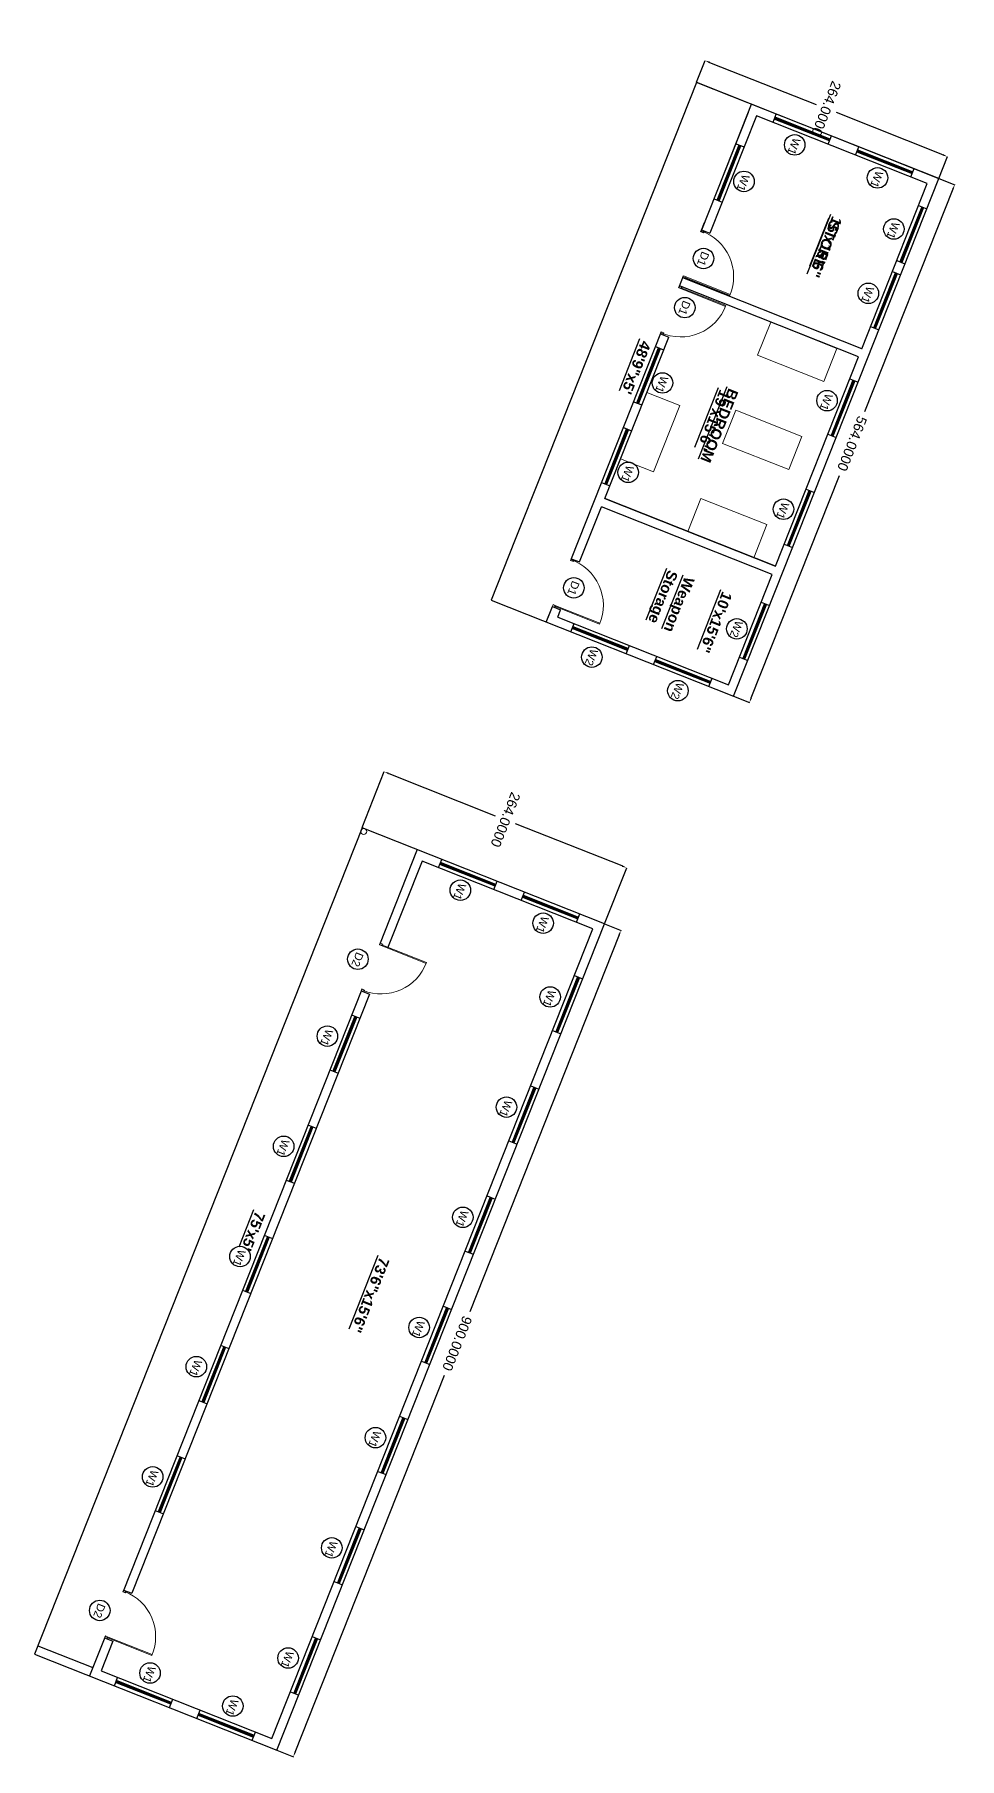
# Model space of a CAD drawing. Header units: metres. Extents: x 625987 to 635197, y 3048449 to 3066446.
# Drawn here: x 633596.94 to 633620.89, y 3062884.19 to 3062928.83 of the extents above; entities that cross this region are included whole.
import ezdxf

# ---------------------------------------------------------------- set-up
doc = ezdxf.new("R2010")
doc.units = ezdxf.units.M
doc.layers.add('Dimension', color=7, linetype='Continuous')
doc.layers.add('WALL', color=7, linetype='Continuous')
doc.layers.add('Doors', color=3, linetype='Continuous', lineweight=20)
doc.layers.add('Reinforcement bar', color=2, linetype='Continuous', lineweight=20)
doc.styles.add('labor camp', font='arial.ttf')
doc.styles.get("Standard").update_dxf_attribs({"font": 'arial.ttf'})
doc.dimstyles.get("Standard").update_dxf_attribs({"dimtxt": 0.18, "dimasz": 0.18, "dimexe": 0.18, "dimexo": 0.0625, "dimgap": 0.09, "dimtad": 0, "dimtih": 1, "dimtoh": 1, "dimdec": 4, "dimzin": 0, "dimdsep": 46, "dimtxsty": 'Standard', "dimcen": 0.09, "dimadec": 0, "dimazin": 0, "dimtfac": 1, "dimtdec": 4, "dimtofl": 0, "dimtmove": 0, "dimatfit": 3, "dimfxl": 1, "dimtolj": 1, "dimtzin": 0, "dimarcsym": 0})

# ---------------------------------------------------------------- blocks, each defined once
blk = doc.blocks.new('*D155')
at = {"layer": 'Defpoints', "color": 0}
for p in [(23.5, 0), (587.5, 17.3), (587.5, 0)]:
    blk.add_point(p, dxfattribs=at)
at = {"layer": 'Dimension', "color": 0, "lineweight": -2}
for p, q in [((23.5, 0.1), (23.5, 17.4)), ((28.5, 17.3), (271, 17.3)), ((582.5, 17.3), (340.1, 17.3)), ((587.5, 0.1), (587.5, 17.4))]:
    blk.add_line(p, q, dxfattribs=at)
at = {"layer": 'Dimension', "color": 0}
for points in [[(28.5, 18.1), (28.5, 16.4), (23.5, 17.3)], [(582.5, 18.1), (582.5, 16.4), (587.5, 17.3)]]:
    blk.add_solid(points, dxfattribs=at)
at = {"layer": 'Dimension', "color": 0, "insert": (305.5, 17.3), "char_height": 10, "attachment_point": 5}
blk.add_mtext('\\A1;564.0000', dxfattribs=at)
blk = doc.blocks.new('*D156')
at = {"layer": 'Defpoints', "color": 0}
for p in [(849.8, -36.6), (788.8, -300.6), (849.8, -300.6)]:
    blk.add_point(p, dxfattribs=at)
at = {"layer": 'Dimension', "color": 0, "lineweight": -2}
for p, q in [((849.7, -36.6), (788.7, -36.6)), ((788.8, -41.6), (788.8, -157.5)), ((788.8, -295.6), (788.8, -179.7)), ((849.7, -300.6), (788.7, -300.6))]:
    blk.add_line(p, q, dxfattribs=at)
at = {"layer": 'Dimension', "color": 0}
for points in [[(788, -41.6), (789.7, -41.6), (788.8, -36.6)], [(788, -295.6), (789.7, -295.6), (788.8, -300.6)]]:
    blk.add_solid(points, dxfattribs=at)
at = {"layer": 'Dimension', "color": 0, "insert": (788.8, -168.6), "char_height": 10, "attachment_point": 5}
blk.add_mtext('\\A1;264.0000', dxfattribs=at)
blk = doc.blocks.new('*D157')
at = {"layer": 'Defpoints', "color": 0}
for p in [(1749.8, -18.7), (849.8, -36.6), (1749.8, -36.6)]:
    blk.add_point(p, dxfattribs=at)
at = {"layer": 'Dimension', "color": 0, "lineweight": -2}
for p, q in [((849.8, -36.5), (849.8, -18.5)), ((854.8, -18.7), (1265.3, -18.7)), ((1744.8, -18.7), (1334.3, -18.7)), ((1749.8, -36.5), (1749.8, -18.5))]:
    blk.add_line(p, q, dxfattribs=at)
at = {"layer": 'Dimension', "color": 0}
for points in [[(854.8, -17.8), (854.8, -19.5), (849.8, -18.7)], [(1744.8, -17.8), (1744.8, -19.5), (1749.8, -18.7)]]:
    blk.add_solid(points, dxfattribs=at)
at = {"layer": 'Dimension', "color": 0, "insert": (1299.8, -18.7), "char_height": 10, "attachment_point": 5}
blk.add_mtext('\\A1;900.0000', dxfattribs=at)
blk = doc.blocks.new('*D154')
at = {"layer": 'Defpoints', "color": 0}
for p in [(23.5, 0), (-0.2, -264), (23.5, -264)]:
    blk.add_point(p, dxfattribs=at)
at = {"layer": 'Dimension', "color": 0, "lineweight": -2}
for p, q in [((23.5, 0), (-0.3, 0)), ((-0.2, -5), (-0.2, -120.9)), ((-0.2, -259), (-0.2, -143.1)), ((23.5, -264), (-0.3, -264))]:
    blk.add_line(p, q, dxfattribs=at)
at = {"layer": 'Dimension', "color": 0}
for points in [[(-1, -5), (0.7, -5), (-0.2, 0)], [(-1, -259), (0.7, -259), (-0.2, -264)]]:
    blk.add_solid(points, dxfattribs=at)
at = {"layer": 'Dimension', "color": 0, "insert": (-0.2, -132), "char_height": 10, "attachment_point": 5}
blk.add_mtext('\\A1;264.0000', dxfattribs=at)
blk = doc.blocks.new('army1')
at = {"color": 4}
for p, q in [((56.54161, -9), (56.54161, 0)), ((116.54161, -9), (116.54161, 0)), ((128.54161, -9), (128.54161, 0)), ((188.54161, -9), (188.54161, 0)), ((245.54161, -9), (245.54161, 0)), ((305.54161, -9), (305.54161, 0)), ((365.54161, -9), (365.54161, 0)), ((425.54161, -9), (425.54161, 0)), ((488.54161, -9), (488.54161, 0)), ((548.54161, -9), (548.54161, 0)), ((56.54161, -3.5), (116.54161, -3.5)), ((56.54161, -4.5), (116.54161, -4.5)), ((56.54161, -5.5), (116.54161, -5.5)), ((188.54161, -3.5), (128.54161, -3.5)), ((188.54161, -4.5), (128.54161, -4.5)), ((188.54161, -5.5), (128.54161, -5.5)), ((245.54161, -3.5), (305.54161, -3.5)), ((245.54161, -4.5), (305.54161, -4.5)), ((245.54161, -5.5), (305.54161, -5.5)), ((425.54161, -3.5), (365.54161, -3.5)), ((425.54161, -4.5), (365.54161, -4.5)), ((425.54161, -5.5), (365.54161, -5.5)), ((488.54161, -3.5), (548.54161, -3.5)), ((488.54161, -4.5), (548.54161, -4.5)), ((488.54161, -5.5), (548.54161, -5.5)), ((32.54161, -27), (23.54161, -27)), ((27.04161, -87), (27.04161, -27)), ((28.04161, -87), (28.04161, -27)), ((29.04161, -87), (29.04161, -27)), ((587.54161, -27), (578.54161, -27)), ((582.04161, -87), (582.04161, -27)), ((583.04161, -87), (583.04161, -27)), ((584.04161, -87), (584.04161, -27)), ((909.77696, -45.60494), (909.77696, -36.60494)), ((909.77696, -40.10494), (969.77696, -40.10494)), ((909.77696, -41.10494), (969.77696, -41.10494)), ((909.77696, -42.10494), (969.77696, -42.10494)), ((969.77696, -45.60494), (969.77696, -36.60494)), ((1029.77696, -45.60494), (1029.77696, -36.60494)), ((1029.77696, -40.10494), (1089.77696, -40.10494)), ((1029.77696, -41.10494), (1089.77696, -41.10494)), ((1029.77696, -42.10494), (1089.77696, -42.10494)), ((1089.77696, -45.60494), (1089.77696, -36.60494)), ((1149.77696, -45.60494), (1149.77696, -36.60494)), ((1149.77696, -40.10494), (1209.77696, -40.10494)), ((1149.77696, -41.10494), (1209.77696, -41.10494)), ((1149.77696, -42.10494), (1209.77696, -42.10494)), ((1209.77696, -45.60494), (1209.77696, -36.60494)), ((1269.77696, -45.60494), (1269.77696, -36.60494)), ((1269.77696, -40.10494), (1329.77696, -40.10494)), ((1269.77696, -41.10494), (1329.77696, -41.10494)), ((1269.77696, -42.10494), (1329.77696, -42.10494)), ((1329.77696, -45.60494), (1329.77696, -36.60494)), ((1389.77696, -45.60494), (1389.77696, -36.60494)), ((1389.77696, -40.10494), (1449.77696, -40.10494)), ((1389.77696, -41.10494), (1449.77696, -41.10494)), ((1389.77696, -42.10494), (1449.77696, -42.10494)), ((1449.77696, -45.60494), (1449.77696, -36.60494)), ((1509.77696, -45.60494), (1509.77696, -36.60494)), ((1509.77696, -40.10494), (1569.77696, -40.10494)), ((1509.77696, -41.10494), (1569.77696, -41.10494)), ((1509.77696, -42.10494), (1569.77696, -42.10494)), ((1569.77696, -45.60494), (1569.77696, -36.60494)), ((1629.77696, -45.60494), (1629.77696, -36.60494)), ((1629.77696, -40.10494), (1689.77696, -40.10494)), ((1629.77696, -41.10494), (1689.77696, -41.10494)), ((1629.77696, -42.10494), (1689.77696, -42.10494)), ((1689.77696, -45.60494), (1689.77696, -36.60494)), ((858.77696, -63.60494), (849.77696, -63.60494)), ((853.27696, -123.60494), (853.27696, -63.60494)), ((854.27696, -123.60494), (854.27696, -63.60494)), ((855.27696, -123.60494), (855.27696, -63.60494)), ((1749.77696, -63.60494), (1740.77696, -63.60494)), ((1744.27696, -123.60494), (1744.27696, -63.60494)), ((1745.27696, -123.60494), (1745.27696, -63.60494)), ((1746.27696, -123.60494), (1746.27696, -63.60494)), ((32.54161, -87), (23.54161, -87)), ((587.54161, -87), (578.54161, -87)), ((32.54161, -117), (23.54161, -117)), ((27.04161, -117), (27.04161, -177)), ((28.04161, -117), (28.04161, -177)), ((29.04161, -117), (29.04161, -177)), ((587.54161, -117), (578.54161, -117)), ((582.04161, -117), (582.04161, -177)), ((583.04161, -117), (583.04161, -177)), ((584.04161, -117), (584.04161, -177)), ((858.77696, -123.60494), (849.77696, -123.60494)), ((1749.77696, -123.60494), (1740.77696, -123.60494)), ((858.77696, -153.60494), (849.77696, -153.60494)), ((853.27696, -153.60494), (853.27696, -213.60494)), ((854.27696, -153.60494), (854.27696, -213.60494)), ((855.27696, -153.60494), (855.27696, -213.60494)), ((1749.77696, -153.60494), (1740.77696, -153.60494)), ((1744.27696, -153.60494), (1744.27696, -213.60494)), ((1745.27696, -153.60494), (1745.27696, -213.60494)), ((1746.27696, -153.60494), (1746.27696, -213.60494)), ((32.54161, -177), (23.54161, -177)), ((587.54161, -177), (578.54161, -177)), ((66.54161, -204), (66.54161, -195)), ((126.54161, -198.5), (66.54161, -198.5)), ((126.54161, -199.5), (66.54161, -199.5)), ((126.54161, -200.5), (66.54161, -200.5)), ((126.54161, -204), (126.54161, -195)), ((287.54161, -204), (287.54161, -195)), ((347.54161, -198.5), (287.54161, -198.5)), ((347.54161, -199.5), (287.54161, -199.5)), ((347.54161, -200.5), (287.54161, -200.5)), ((347.54161, -204), (347.54161, -195)), ((375.54161, -204), (375.54161, -195)), ((375.54161, -198.5), (435.54161, -198.5)), ((375.54161, -199.5), (435.54161, -199.5)), ((375.54161, -200.5), (435.54161, -200.5)), ((435.54161, -204), (435.54161, -195)), ((858.77696, -213.60494), (849.77696, -213.60494)), ((1749.77696, -213.60494), (1740.77696, -213.60494)), ((1029.77696, -240.60494), (1029.77696, -231.60494)), ((1029.77696, -235.10494), (1089.77696, -235.10494)), ((1029.77696, -236.10494), (1089.77696, -236.10494)), ((1029.77696, -237.10494), (1089.77696, -237.10494)), ((1089.77696, -240.60494), (1089.77696, -231.60494)), ((1149.77696, -240.60494), (1149.77696, -231.60494)), ((1149.77696, -235.10494), (1209.77696, -235.10494)), ((1149.77696, -236.10494), (1209.77696, -236.10494)), ((1149.77696, -237.10494), (1209.77696, -237.10494)), ((1209.77696, -240.60494), (1209.77696, -231.60494)), ((1269.77696, -240.60494), (1269.77696, -231.60494)), ((1269.77696, -235.10494), (1329.77696, -235.10494)), ((1269.77696, -236.10494), (1329.77696, -236.10494)), ((1269.77696, -237.10494), (1329.77696, -237.10494)), ((1329.77696, -240.60494), (1329.77696, -231.60494)), ((1389.77696, -240.60494), (1389.77696, -231.60494)), ((1389.77696, -235.10494), (1449.77696, -235.10494)), ((1389.77696, -236.10494), (1449.77696, -236.10494)), ((1389.77696, -237.10494), (1449.77696, -237.10494)), ((1449.77696, -240.60494), (1449.77696, -231.60494)), ((1509.77696, -240.60494), (1509.77696, -231.60494)), ((1509.77696, -235.10494), (1569.77696, -235.10494)), ((1509.77696, -236.10494), (1569.77696, -236.10494)), ((1509.77696, -237.10494), (1569.77696, -237.10494)), ((1569.77696, -240.60494), (1569.77696, -231.60494))]:
    blk.add_line(p, q, dxfattribs=at)
for centre in [(87.92395, -23.47094), (158.00874, -23.47094), (274.38863, -22.29499), (392.84539, -22.79953), (522.81708, -22.01213), (45.91272, -57.92126), (603.01416, -54.47945), (938.93682, -60.43052), (1058.93682, -60.43052), (1178.93682, -60.43052), (1298.93682, -60.43052), (1418.93682, -60.43052), (1538.93682, -60.43052), (1658.93682, -60.43052), (872.14807, -94.5262), (1724.74528, -94.5262), (45.7139, -148.12131), (603.51049, -147.93833), (99.03594, -182.24422), (319.11873, -183.76449), (416.09219, -182.69341), (871.94925, -184.72625), (1724.54646, -184.72625), (186.70848, -191.57605), (239.88222, -190.85999), (545.01617, -190.72601), (975.14008, -255.43052), (1058.93682, -255.43052), (1178.93682, -255.43052), (1298.93682, -255.43052), (1418.93682, -255.43052), (1538.93682, -255.43052), (1684.3831, -255.43052)]:
    blk.add_circle(centre, 10.38574)
at = {"layer": 'Doors'}
for p, q in [((210.54161, -201), (210.54161, -153)), ((211.54161, -201), (211.54161, -153)), ((222.54161, -201), (222.54161, -153)), ((223.54161, -201), (223.54161, -153)), ((568.54161, -201), (568.54161, -153)), ((569.54161, -201), (569.54161, -153)), ((952.64102, -237.60294), (952.64102, -189.60294)), ((953.64102, -237.60294), (953.64102, -189.60294)), ((1706.2641, -237.60481), (1706.2641, -189.60481)), ((1707.2641, -237.60481), (1707.2641, -189.60481)), ((162.54161, -201), (160.54161, -201)), ((160.54161, -201), (160.54161, -204)), ((160.54161, -204), (162.54161, -204)), ((161.54161, -202), (161.54161, -201)), ((162.54161, -202), (161.54161, -202)), ((162.54161, -204), (162.54161, -201)), ((210.54161, -204), (210.54161, -201)), ((210.54161, -201), (212.54161, -201)), ((210.54161, -202), (211.54161, -202)), ((212.54161, -204), (210.54161, -204)), ((211.54161, -202), (211.54161, -201)), ((212.54161, -201), (212.54161, -204)), ((223.54161, -201), (221.54161, -201)), ((221.54161, -201), (221.54161, -204)), ((221.54161, -204), (223.54161, -204)), ((222.54161, -202), (222.54161, -201)), ((223.54161, -202), (222.54161, -202)), ((223.54161, -204), (223.54161, -201)), ((271.54161, -204), (271.54161, -201)), ((271.54161, -201), (273.54161, -201)), ((271.54161, -202), (272.54161, -202)), ((273.54161, -204), (271.54161, -204)), ((272.54161, -202), (272.54161, -201)), ((273.54161, -201), (273.54161, -204)), ((520.54161, -201), (518.54161, -201)), ((518.54161, -201), (518.54161, -204)), ((518.54161, -204), (520.54161, -204)), ((519.54161, -202), (519.54161, -201)), ((520.54161, -202), (519.54161, -202)), ((520.54161, -204), (520.54161, -201)), ((568.54161, -204), (568.54161, -201)), ((568.54161, -201), (570.54161, -201)), ((568.54161, -202), (569.54161, -202)), ((570.54161, -204), (568.54161, -204)), ((569.54161, -202), (569.54161, -201)), ((570.54161, -201), (570.54161, -204)), ((570.54161, -201), (570.54161, -204)), ((953.64102, -237.60294), (951.64102, -237.60294)), ((951.64102, -237.60294), (951.64102, -240.60294)), ((951.64102, -240.60294), (953.64102, -240.60294)), ((952.64102, -238.60294), (952.64102, -237.60294)), ((953.64102, -238.60294), (952.64102, -238.60294)), ((953.64102, -240.60294), (953.64102, -237.60294)), ((1001.64102, -240.60294), (1001.64102, -237.60294)), ((1001.64102, -237.60294), (1003.64102, -237.60294)), ((1001.64102, -238.60294), (1002.64102, -238.60294)), ((1003.64102, -240.60294), (1001.64102, -240.60294)), ((1002.64102, -238.60294), (1002.64102, -237.60294)), ((1003.64102, -237.60294), (1003.64102, -240.60294)), ((1658.2641, -237.60481), (1656.2641, -237.60481)), ((1656.2641, -237.60481), (1656.2641, -240.60481)), ((1656.2641, -240.60481), (1658.2641, -240.60481)), ((1657.2641, -238.60481), (1657.2641, -237.60481)), ((1658.2641, -238.60481), (1657.2641, -238.60481)), ((1658.2641, -240.60481), (1658.2641, -237.60481)), ((1706.2641, -240.60481), (1706.2641, -237.60481)), ((1706.2641, -237.60481), (1708.2641, -237.60481)), ((1706.2641, -238.60481), (1707.2641, -238.60481)), ((1708.2641, -240.60481), (1706.2641, -240.60481)), ((1707.2641, -238.60481), (1707.2641, -237.60481)), ((1708.2641, -237.60481), (1708.2641, -240.60481))]:
    blk.add_line(p, q, dxfattribs=at)
for centre, start, end in [((210.54161, -202), 88.83061719, 182.33925307), ((223.54161, -202), 357.66074693, 91.16938281), ((568.54161, -202), 88.83061719, 182.33925307), ((953.64102, -238.60294), 0, 91.16938281), ((1706.2641, -238.60481), 88.83061719, 180)]:
    blk.add_arc(centre, 49, start, end, dxfattribs=at)
at = {"layer": 'Reinforcement bar'}
for p, q in [((212.54161, -204), (212.54161, -9)), ((104.54161, -204), (32.54161, -204)), ((162.54161, -204), (152.54161, -204)), ((210.54161, -204), (221.54161, -204)), ((223.54161, -204), (210.54161, -204))]:
    blk.add_line(p, q, dxfattribs=at)
for points in [[(221.54161, -104.62908), (257.54161, -104.62908), (257.54161, -32.62908), (221.54161, -32.62908)], [(317.54161, -104.62908), (353.54161, -104.62908), (353.54161, -32.62908), (317.54161, -32.62908)], [(413.54161, -104.62908), (449.54161, -104.62908), (449.54161, -32.62908), (413.54161, -32.62908)], [(334.04161, -159), (334.04161, -195), (406.04161, -195), (406.04161, -159)]]:
    blk.add_lwpolyline(points, close=True, dxfattribs=at)
blk.add_circle((852.76991, -297.60346), 3, dxfattribs=at)
at = {"layer": 'WALL'}
for p, q in [((221.54161, 0), (23.54161, 0)), ((23.54161, 0), (23.54161, -264)), ((449.54161, 0), (221.54161, 0)), ((521.54161, 0), (449.54161, 0)), ((587.54161, 0), (521.54161, 0)), ((587.54161, -264), (587.54161, 0)), ((212.54161, -9), (32.54161, -9)), ((32.54161, -9), (32.54161, -195)), ((212.54161, -9), (212.54161, -204)), ((449.54161, -9), (221.54161, -9)), ((221.54161, -9), (221.54161, -204)), ((449.54161, -195), (449.54161, -9)), ((449.54161, -9), (449.54161, -195)), ((578.54161, -9), (458.54161, -9)), ((458.54161, -9), (458.54161, -195)), ((578.54161, -195), (578.54161, -9)), ((849.77696, -36.60494), (849.77696, -300.60494)), ((1749.77696, -36.60494), (849.77696, -36.60494)), ((858.77696, -45.60494), (858.77696, -231.60494)), ((1740.77696, -45.60494), (858.77696, -45.60494)), ((1740.77696, -231.60494), (1740.77696, -45.60494)), ((1749.77696, -300.60494), (1749.77696, -36.60494)), ((104.54161, -204), (23.54161, -204)), ((32.54161, -195), (160.54161, -195)), ((32.54161, -204), (162.54161, -204)), ((162.54161, -204), (152.54161, -204)), ((160.54161, -204), (160.54161, -195)), ((223.54161, -204), (210.54161, -204)), ((449.54161, -195), (273.54161, -195)), ((578.54161, -195), (570.54161, -195)), ((587.54161, -204), (570.54161, -204)), ((587.54161, -204), (577.72592, -204)), ((849.77696, -240.60494), (858.77696, -240.60494)), ((849.77696, -240.60494), (953.64102, -240.60494)), ((858.77696, -231.60494), (953.64102, -231.60494)), ((1002.13873, -240.60494), (1657.76666, -240.60494)), ((1003.64102, -231.60494), (1656.2641, -231.60494)), ((1706.2641, -240.60494), (1749.77696, -240.60494)), ((1708.2641, -231.60494), (1740.77696, -231.60494)), ((1740.77696, -300.60494), (1740.77696, -240.60494)), ((23.54161, -264), (449.54161, -264)), ((449.54161, -264), (521.54161, -264)), ((521.54161, -264), (587.54161, -264)), ((849.77696, -300.60494), (1749.77696, -300.60494))]:
    blk.add_line(p, q, dxfattribs=at)
for points in [[(271.54161, -204), (518.54161, -204), (518.54161, -195), (458.54161, -195)], [(273.54161, -204), (273.54161, -195)], [(570.54161, -204), (570.54161, -195)], [(1003.64102, -240.60294), (1003.64102, -231.60494)], [(1656.2641, -240.60481), (1656.2641, -231.60494)], [(1708.2641, -240.60481), (1708.2641, -231.60494)]]:
    blk.add_lwpolyline(points, dxfattribs=at)
at = {"layer": 'Dimension', "attachment_point": 1, "style": 'labor camp'}
for s, insert, char_height, width in [('W1', (81.11786, -19.65215), 8.1, 4.9308109), ('W1', (151.20266, -19.65215), 8.1, 4.9308109), ('W1', (267.58255, -18.4762), 8.1, 4.9308109), ('W1', (386.03931, -18.98074), 8.1, 4.9308109), ('W2', (514.76116, -18.31817), 8.1, 4.9308109), ('{\\fArial|b1|i0|c0|p34;\\L 10\'x15\'6"}', (492.3014, -38.88789), 10.8, 6.5744146), ('W2', (594.95823, -50.78548), 8.1, 4.9308109), ('W1', (39.10664, -54.10247), 8.1, 4.9308109), ('W1', (932.13073, -56.61173), 8.1, 4.9308109), ('W1', (1052.13073, -56.61173), 8.1, 4.9308109), ('W1', (1172.13073, -56.61173), 8.1, 4.9308109), ('W1', (1292.13073, -56.61173), 8.1, 4.9308109), ('W1', (1412.13073, -56.61173), 8.1, 4.9308109), ('W1', (1532.13073, -56.61173), 8.1, 4.9308109), ('W1', (1652.13073, -56.61173), 8.1, 4.9308109), ('{\\fArial|b1|i0|c0|p34;\\L 15\'x15\'6"}', (98.0224, -75.46529), 10.8, 6.5744146), ('{\\fArial|b1|i0|c0|p34;\\LSTORE}', (102.30517, -76.01794), 10.8, 6.5744146), ('{\\fArial|b1|i0|c0|p34;\\LWeapon \\PStorage}', (492.3014, -79.92957), 10.8, 6.5744146), ('W1', (865.34199, -90.70741), 8.1, 4.9308109), ('W1', (1717.9392, -90.70741), 8.1, 4.9308109), ('{\\fArial|b1|i0|c0|p34;\\LBEDROOM}', (298.70468, -108.8892), 10.8, 6.5744146), ('{\\fArial|b1|i0|c0|p34;\\L 19\'x15\'6"}', (303.12586, -116.61357), 10.8, 6.5744146), ('{\\fArial|b1|i0|c0|p34;\\L 73\'6"x15\'6"}', (1246.61558, -113.12456), 10.8, 6.5744146), ('W1', (38.90782, -144.30252), 8.1, 4.9308109), ('W2', (595.45456, -144.24437), 8.1, 4.9308109), ('W1', (92.22986, -178.42543), 8.1, 4.9308109), ('D1', (179.9024, -187.75726), 8.1, 4.9308109), ('D1', (233.07614, -187.0412), 8.1, 4.9308109), ('W1', (312.31265, -179.9457), 8.1, 4.9308109), ('W1', (409.28611, -178.87462), 8.1, 4.9308109), ('D1', (538.21009, -186.90722), 8.1, 4.9308109), ('W1', (865.14317, -180.90746), 8.1, 4.9308109), ('W1', (1717.74038, -180.90746), 8.1, 4.9308109), ('{\\fArial|b1|i0|c0|p34;\\L 48\'9"x5\'}', (286.32175, -208.82723), 10.8, 6.5744146), ('D2', (968.334, -251.61173), 8.1, 4.9308109), ('W1', (1052.13073, -251.61173), 8.1, 4.9308109), ('W1', (1172.13073, -251.61173), 8.1, 4.9308109), ("{\\fArial|b1|i0|c0|p34;\\L 75'x5'}", (1249.97171, -247.07434), 10.8, 6.5744146), ('W1', (1292.13073, -251.61173), 8.1, 4.9308109), ('W1', (1412.13073, -251.61173), 8.1, 4.9308109), ('W1', (1532.13073, -251.61173), 8.1, 4.9308109), ('D2', (1677.57702, -251.61173), 8.1, 4.9308109)]:
    blk.add_mtext(s, dxfattribs=dict(at, insert=insert, char_height=char_height, width=width))
at = {"layer": 'Dimension'}
for base, p1, p2, picture, middle in [((587.54161, 17.26648), (23.54161, 0), (587.54161, 0), '*D155', (305.54161, 17.26648)), ((1749.77696, -18.68167), (849.77696, -36.60494), (1749.77696, -36.60494), '*D157', (1299.77696, -18.68167))]:
    dim = blk.add_linear_dim(base=base, p1=p1, p2=p2, dimstyle='Standard', override={"dimtxt": 10, "dimasz": 5, "dimgap": 6}, dxfattribs=at)
    dim.commit()
    dim.dimension.update_dxf_attribs({"geometry": picture, "text_midpoint": middle})
for base, p1, p2, picture, middle in [((-0.15, -264), (23.54161, 0), (23.54161, -264), '*D154', (-0.15, -132)), ((788.84556, -300.60494), (849.77696, -36.60494), (849.77696, -300.60494), '*D156', (788.84556, -168.60494))]:
    dim = blk.add_linear_dim(base=base, p1=p1, p2=p2, angle=90, dimstyle='Standard', override={"dimtxt": 10, "dimasz": 5, "dimgap": 6}, dxfattribs=at)
    dim.commit()
    dim.dimension.update_dxf_attribs({"geometry": picture, "text_midpoint": middle})
blk = doc.blocks.new('A$C0EE87554')
blk.add_blockref('army1', (-23.5, 264))

msp = doc.modelspace()

# ---------------------------------------------------------------- linework, layer by layer
msp.add_line((633614.073, 3062927.596), (633620.35, 3062925.108))

# ---------------------------------------------------------------- block references
at = {"xscale": 0.0255761927679303, "yscale": 0.02557619288563728, "zscale": 0.02557619288594681, "rotation": 248.3789933225741}
msp.add_blockref('A$C0EE87554', (633614.073, 3062927.596), dxfattribs=at)

doc.saveas('drawing.dxf')
